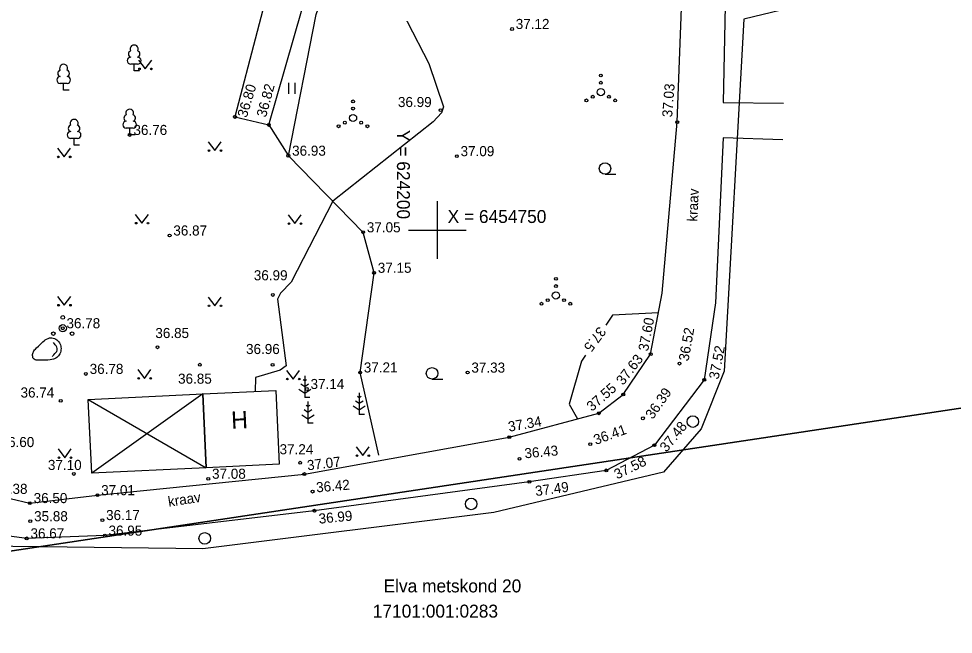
# Model space of a CAD drawing. Extents: x 624002 to 625180, y 6454071 to 6455743.
# Drawn here: x 624170.9 to 624235.8, y 6454721.9 to 6454764.7 of the extents above; entities that cross this region are included whole.
import ezdxf

# ---------------------------------------------------------------- set-up
doc = ezdxf.new("R2010")
doc.units = 0
for name, color, linetype in [('HALJASTUS', 7, 'Continuous'), ('HOONE', 7, 'Continuous'), ('HOONEDET', 7, 'Continuous'), ('HORISONTAAL-EH2000', 7, 'Continuous'), ('KORGUS-EH2000', 7, 'Continuous'), ('MOOTPIIR', 7, 'Continuous'), ('PIIR', 7, 'Continuous'), ('PUU', 7, 'Continuous'), ('RELJEEF', 7, 'Continuous'), ('TEE', 7, 'Continuous'), ('VEEKOGU', 7, 'Continuous'), ('VORK', 7, 'Continuous')]:
    doc.layers.add(name, color=color, linetype=linetype)

# ---------------------------------------------------------------- blocks, each defined once
blk = doc.blocks.new('VKORIS')
at = {"layer": 'VORK'}
for p, q in [((0, 400), (0, -400)), ((-400, 0), (400, 0))]:
    blk.add_line(p, q, dxfattribs=at)

msp = doc.modelspace()

# ---------------------------------------------------------------- linework, layer by layer
at = {"layer": 'HALJASTUS'}
for p, q in [((624179.257, 6454761.797), (624179.72, 6454761.19)), ((624179.72, 6454761.19), (624180.166, 6454761.797)), ((624189.662, 6454760.221), (624189.662, 6454759.459)), ((624190.118, 6454760.221), (624190.118, 6454759.459)), ((624188.3, 6454757.3), (624189.66, 6454755.16)), ((624184.087, 6454756.127), (624184.55, 6454755.52)), ((624184.55, 6454755.52), (624184.996, 6454756.127)), ((624173.617, 6454755.687), (624174.08, 6454755.08)), ((624174.08, 6454755.08), (624174.526, 6454755.687)), ((624211.65, 6454753.87), (624212.4, 6454753.87)), ((624179.027, 6454751.087), (624179.49, 6454750.48)), ((624179.49, 6454750.48), (624179.936, 6454751.087)), ((624189.647, 6454751.057), (624190.11, 6454750.45)), ((624190.11, 6454750.45), (624190.556, 6454751.057)), ((624173.637, 6454745.387), (624174.1, 6454744.78)), ((624174.1, 6454744.78), (624174.546, 6454745.387)), ((624184.087, 6454745.347), (624184.55, 6454744.74)), ((624184.55, 6454744.74), (624184.996, 6454745.347)), ((624179.207, 6454740.307), (624179.67, 6454739.7)), ((624179.67, 6454739.7), (624180.116, 6454740.307)), ((624189.527, 6454740.257), (624189.99, 6454739.65)), ((624189.99, 6454739.65), (624190.436, 6454740.257)), ((624199.64, 6454739.65), (624200.39, 6454739.65)), ((624173.667, 6454734.797), (624174.13, 6454734.19)), ((624174.13, 6454734.19), (624174.576, 6454734.797)), ((624194.357, 6454734.947), (624194.82, 6454734.34)), ((624194.82, 6454734.34), (624195.266, 6454734.947))]:
    msp.add_line(p, q, dxfattribs=at)
msp.add_lwpolyline([(624195.95, 6454734.37), (624194.64, 6454740.12), (624195.61, 6454747.03), (624194.85, 6454749.84), (624189.66, 6454755.16), (624191.59, 6454764.96), (624195.62, 6454776.44), (624198.95, 6454787.7), (624203.42, 6454790.29), (624209.84, 6454788.88), (624232.38, 6454779.25)], dxfattribs=at)
for centre, radius in [((624179.319, 6454761.19), 0.055), ((624180.148, 6454761.19), 0.055), ((624211.36, 6454760.73), 0.1), ((624211.36, 6454760.23), 0.1), ((624210.795, 6454759.255), 0.1), ((624211.36, 6454759.58), 0.25), ((624211.925, 6454759.255), 0.1), ((624194.15, 6454758.93), 0.1), ((624210.36, 6454759.005), 0.1), ((624212.36, 6454759.005), 0.1), ((624194.15, 6454758.43), 0.1), ((624193.585, 6454757.455), 0.1), ((624194.15, 6454757.78), 0.25), ((624194.715, 6454757.455), 0.1), ((624193.15, 6454757.205), 0.1), ((624195.15, 6454757.205), 0.1), ((624184.149, 6454755.52), 0.055), ((624184.978, 6454755.52), 0.055), ((624173.679, 6454755.08), 0.055), ((624174.508, 6454755.08), 0.055), ((624211.65, 6454754.27), 0.4), ((624179.089, 6454750.48), 0.055), ((624179.918, 6454750.48), 0.055), ((624189.709, 6454750.45), 0.055), ((624190.538, 6454750.45), 0.055), ((624208.24, 6454746.61), 0.1), ((624208.24, 6454745.46), 0.25), ((624208.24, 6454746.11), 0.1), ((624207.675, 6454745.135), 0.1), ((624208.805, 6454745.135), 0.1), ((624173.699, 6454744.78), 0.055), ((624174.528, 6454744.78), 0.055), ((624184.149, 6454744.74), 0.055), ((624184.978, 6454744.74), 0.055), ((624207.24, 6454744.885), 0.1), ((624209.24, 6454744.885), 0.1), ((624199.64, 6454740.05), 0.4), ((624179.269, 6454739.7), 0.055), ((624180.098, 6454739.7), 0.055), ((624189.589, 6454739.65), 0.055), ((624190.418, 6454739.65), 0.055), ((624217.75, 6454736.7), 0.4), ((624173.729, 6454734.19), 0.055), ((624174.558, 6454734.19), 0.055), ((624194.419, 6454734.34), 0.055), ((624195.248, 6454734.34), 0.055), ((624202.35, 6454730.98), 0.4), ((624183.85, 6454728.59), 0.4)]:
    msp.add_circle(centre, radius, dxfattribs=at)
at = {"layer": 'HOONE'}
for points in [[(624175.75, 6454738.23), (624183.71, 6454738.62), (624183.96, 6454733.5), (624176, 6454733.12)], [(624183.71, 6454738.62), (624188.78, 6454738.86), (624189.03, 6454733.75), (624183.96, 6454733.5)]]:
    msp.add_lwpolyline(points, close=True, dxfattribs=at)
at = {"layer": 'HOONEDET'}
for p, q in [((624183.71, 6454738.62), (624176, 6454733.12)), ((624175.75, 6454738.23), (624183.96, 6454733.5))]:
    msp.add_line(p, q, dxfattribs=at)
at = {"layer": 'HORISONTAAL-EH2000'}
for points in [[(624197.9, 6454764.49), (624199.41, 6454761.56), (624200.43, 6454758.55), (624200.3, 6454758.15), (624199.72, 6454757.51), (624192.75, 6454752), (624189.85, 6454746.38), (624189.11, 6454745.61), (624188.91, 6454745.2), (624189.5, 6454740.56), (624189.08, 6454740.28), (624187.38, 6454739.77), (624187.36, 6454738.79)], [(624197.9, 6454764.49), (624197.9, 6454764.51)], [(624215.36, 6454744.25), (624212.18, 6454744.08), (624211.71, 6454743.4)], [(624210.29, 6454741.31), (624210.01, 6454740.9), (624209.15, 6454737.92), (624209.75, 6454736.89)]]:
    msp.add_lwpolyline(points, dxfattribs=at)
at = {"layer": 'KORGUS-EH2000'}
for centre in [(624205.195, 6454763.959), (624200.233, 6454758.325), (624185.952, 6454757.854), (624188.303, 6454757.299), (624216.67, 6454757.49), (624178.642, 6454756.605), (624189.657, 6454755.164), (624201.361, 6454755.126), (624181.415, 6454749.619), (624194.852, 6454749.843), (624195.609, 6454747.027), (624188.578, 6454745.492), (624173.992, 6454743.182), (624180.572, 6454741.859), (624214.823, 6454741.379), (624183.514, 6454740.645), (624188.565, 6454740.641), (624216.828, 6454740.728), (624175.597, 6454740.009), (624194.644, 6454740.115), (624202.112, 6454740.105), (624218.543, 6454739.602), (624190.942, 6454738.964), (624212.919, 6454738.581), (624173.847, 6454738.137), (624211.224, 6454737.279), (624214.287, 6454736.926), (624205.003, 6454735.619), (624210.626, 6454735.132), (624215.077, 6454735.06), (624205.716, 6454734.112), (624190.477, 6454733.844), (624211.736, 6454733.308), (624174.757, 6454733.068), (624184.098, 6454732.727), (624190.775, 6454733.054), (624206.388, 6454732.519), (624176.4, 6454731.592), (624191.343, 6454731.84), (624171.706, 6454731.035), (624191.464, 6454730.511), (624171.736, 6454729.782), (624176.741, 6454729.856), (624176.909, 6454728.779), (624171.489, 6454728.587)]:
    msp.add_circle(centre, 0.1, dxfattribs=at)
at = {"layer": 'MOOTPIIR'}
msp.add_lwpolyline([(624219.92, 6454740.2), (624218.32, 6454736.19), (624215.72, 6454733.19), (624203.92, 6454730.38), (624183.73, 6454727.87), (624166.73, 6454728.07), (624167.03, 6454732.48), (624166.66, 6454740.76), (624162.03, 6454742.91), (624141.94, 6454742.91), (624141.47, 6454770.68), (624140.5, 6454786.95), (624134.8, 6454798.27), (624147.63, 6454816.1), (624238.53, 6454811.23), (624242.17, 6454813.62), (624262.97, 6454813.05), (624262.97, 6454796.76), (624235.78, 6454794.16), (624234.12, 6454784.86), (624228.4, 6454766.37), (624221.29, 6454764.64)], close=True, dxfattribs=at)
at = {"layer": 'PIIR'}
for points in [[(624041.64, 6454604.64), (624042.53, 6454612.09), (624043.55, 6454618.59), (624044.76, 6454628.52), (624045, 6454631.68), (624045.5, 6454638.44), (624044.25, 6454653.29), (624042.63, 6454664.79), (624041.67, 6454671.29), (624041.49, 6454675.7), (624041.36, 6454680.04), (624040.59, 6454684.58), (624039.26, 6454688.67), (624037.67, 6454693.27), (624036.71, 6454697.72), (624036.12, 6454703.63), (624036.26, 6454707.46), (624049.78, 6454709.58), (624057.01, 6454710.67), (624266.83, 6454742.21), (624449.34, 6454769.63), (624620.22, 6454796.48), (624592.53, 6454995.12), (624570.86, 6455158.93)], [(624100.27, 6454837.44), (624149.52, 6454814.26), (624261.87, 6454808.57), (624266.83, 6454742.21), (624057.01, 6454710.67)]]:
    msp.add_lwpolyline(points, dxfattribs=at)
at = {"layer": 'PUU'}
for p, q in [((624179.19, 6454761.525), (624178.71, 6454761.525)), ((624178.95, 6454761.05), (624178.95, 6454761.525)), ((624179.33, 6454761.05), (624178.95, 6454761.05)), ((624174.29, 6454760.185), (624173.81, 6454760.185)), ((624174.05, 6454759.71), (624174.05, 6454760.185)), ((624174.43, 6454759.71), (624174.05, 6454759.71)), ((624178.88, 6454757.075), (624178.4, 6454757.075)), ((624178.64, 6454756.6), (624178.64, 6454757.075)), ((624175.02, 6454756.365), (624174.54, 6454756.365)), ((624174.78, 6454755.89), (624174.78, 6454756.365)), ((624179.02, 6454756.6), (624178.64, 6454756.6)), ((624175.16, 6454755.89), (624174.78, 6454755.89)), ((624190.8, 6454739.87), (624190.8, 6454738.37)), ((624190.8, 6454739.12), (624190.533, 6454739.298)), ((624190.8, 6454739.52), (624190.676, 6454739.603)), ((624190.924, 6454739.603), (624190.8, 6454739.52)), ((624191.067, 6454739.298), (624190.8, 6454739.12)), ((624190.376, 6454738.959), (624190.8, 6454738.677)), ((624190.8, 6454738.677), (624191.224, 6454738.959)), ((624194.58, 6454738.7), (624194.58, 6454737.2)), ((624191.16, 6454738.37), (624190.8, 6454738.37)), ((624191.02, 6454738.09), (624191.02, 6454736.59)), ((624194.58, 6454737.95), (624194.313, 6454738.128)), ((624194.58, 6454738.35), (624194.456, 6454738.433)), ((624194.704, 6454738.433), (624194.58, 6454738.35)), ((624194.847, 6454738.128), (624194.58, 6454737.95)), ((624191.02, 6454737.34), (624190.753, 6454737.518)), ((624191.02, 6454737.74), (624190.896, 6454737.823)), ((624191.144, 6454737.823), (624191.02, 6454737.74)), ((624191.287, 6454737.518), (624191.02, 6454737.34)), ((624194.156, 6454737.789), (624194.58, 6454737.507)), ((624194.58, 6454737.507), (624195.004, 6454737.789)), ((624190.596, 6454737.179), (624191.02, 6454736.897)), ((624191.02, 6454736.897), (624191.444, 6454737.179)), ((624194.94, 6454737.2), (624194.58, 6454737.2)), ((624191.38, 6454736.59), (624191.02, 6454736.59))]:
    msp.add_line(p, q, dxfattribs=at)
for centre, radius in [((624173.99, 6454743.93), 0.125), ((624173.99, 6454743.18), 0.25), ((624173.34, 6454742.805), 0.125), ((624174.64, 6454742.805), 0.125)]:
    msp.add_circle(centre, radius, dxfattribs=at)
for centre, radius, start, end in [((624178.95, 6454762.57), 0.277, 332.5799, 207.4201), ((624178.713, 6454761.762), 0.238, 90.0016, 269.3953), ((624178.78, 6454762.223), 0.233, 109.02174, 253.14154), ((624179.12, 6454762.223), 0.233, 286.85082, 70.98591), ((624179.187, 6454761.762), 0.238, 270.6047, 89.9984), ((624174.05, 6454761.23), 0.277, 332.5799, 207.4201), ((624173.813, 6454760.422), 0.238, 90.0016, 269.3953), ((624173.88, 6454760.883), 0.233, 109.02174, 253.14154), ((624174.22, 6454760.883), 0.233, 286.85082, 70.98591), ((624174.287, 6454760.422), 0.238, 270.6047, 89.9984), ((624178.64, 6454758.12), 0.277, 332.5799, 207.4201), ((624174.78, 6454757.41), 0.277, 332.5799, 207.4201), ((624178.403, 6454757.312), 0.238, 90.0016, 269.3953), ((624178.47, 6454757.773), 0.233, 109.02174, 253.14154), ((624178.81, 6454757.773), 0.233, 286.85082, 70.98591), ((624178.877, 6454757.312), 0.238, 270.6047, 89.9984), ((624174.543, 6454756.602), 0.238, 90.0016, 269.3953), ((624174.61, 6454757.063), 0.233, 109.02174, 253.14154), ((624174.95, 6454757.063), 0.233, 286.85082, 70.98591), ((624175.017, 6454756.602), 0.238, 270.6047, 89.9984)]:
    msp.add_arc(centre, radius, start, end, dxfattribs=at)
at = {"layer": 'RELJEEF'}
for points in [[(624171.885, 6454741.355), (624171.904, 6454741.43), (624171.925, 6454741.495), (624171.948, 6454741.548), (624171.978, 6454741.606), (624172.029, 6454741.676), (624172.091, 6454741.739), (624172.177, 6454741.816), (624172.314, 6454741.941), (624172.404, 6454742.031), (624172.532, 6454742.163), (624172.604, 6454742.234), (624172.701, 6454742.318), (624172.777, 6454742.373), (624172.865, 6454742.427), (624172.974, 6454742.477), (624173.063, 6454742.504), (624173.159, 6454742.515), (624173.243, 6454742.512), (624173.329, 6454742.496), (624173.406, 6454742.471), (624173.506, 6454742.424), (624173.568, 6454742.385), (624173.65, 6454742.317), (624173.706, 6454742.257), (624173.764, 6454742.175), (624173.797, 6454742.112), (624173.829, 6454742.031), (624173.852, 6454741.948), (624173.864, 6454741.866), (624173.869, 6454741.782), (624173.866, 6454741.69), (624173.852, 6454741.595), (624173.827, 6454741.505), (624173.788, 6454741.411), (624173.746, 6454741.336), (624173.692, 6454741.264), (624173.633, 6454741.199), (624173.577, 6454741.151), (624173.504, 6454741.101), (624173.418, 6454741.058), (624173.344, 6454741.03), (624173.242, 6454741.005), (624173.106, 6454740.984), (624172.949, 6454740.97), (624172.651, 6454740.957), (624172.389, 6454740.956), (624172.232, 6454740.962), (624172.137, 6454740.975), (624172.064, 6454740.997), (624172.005, 6454741.029), (624171.958, 6454741.075), (624171.924, 6454741.131), (624171.902, 6454741.208), (624171.89, 6454741.283), (624171.885, 6454741.355)], [(624173.27, 6454741.225), (624173.313, 6454741.27), (624173.381, 6454741.343), (624173.449, 6454741.417), (624173.517, 6454741.49), (624173.573, 6454741.572), (624173.598, 6454741.669), (624173.598, 6454741.768), (624173.577, 6454741.866), (624173.535, 6454741.956), (624173.472, 6454742.034), (624173.406, 6454742.109), (624173.34, 6454742.184)]]:
    msp.add_lwpolyline(points, dxfattribs=at)
at = {"layer": 'TEE'}
msp.add_lwpolyline([(624183.4, 6454794.93), (624189.03, 6454793.75), (624191.16, 6454793.17), (624192.95, 6454792.03), (624193.98, 6454790.43), (624194.31, 6454788.59), (624193.73, 6454785.23), (624189.05, 6454769.74), (624185.95, 6454757.85), (624188.3, 6454757.3), (624191.77, 6454769.4), (624195.91, 6454784.38), (624197.43, 6454788.66), (624199.35, 6454790.45), (624202.21, 6454791.36), (624210.16, 6454789.8), (624218.9, 6454786.15), (624232.65, 6454780.12)], dxfattribs=at)
at = {"layer": 'VEEKOGU'}
for points in [[(624164.25, 6454733.18), (624168.94, 6454731.68), (624171.71, 6454731.04), (624176.4, 6454731.59), (624190.78, 6454733.05), (624205, 6454735.62), (624211.22, 6454737.28), (624212.92, 6454738.58), (624214.82, 6454741.38), (624215.62, 6454745.61), (624216.67, 6454757.49), (624217, 6454766.65), (624217.51, 6454776.78), (624218.08, 6454782.59), (624219.02, 6454783), (624219.76, 6454782.7), (624220.58, 6454781.15), (624220.03, 6454766.72), (624219.85, 6454758.85), (624224.04, 6454758.82)], [(624224.01, 6454756.26), (624219.85, 6454756.4), (624219.32, 6454744.95), (624218.54, 6454739.6), (624215.08, 6454735.06), (624211.74, 6454733.31), (624206.39, 6454732.52), (624191.46, 6454730.51), (624176.91, 6454728.78), (624171.49, 6454728.59), (624167.97, 6454729.04), (624163.05, 6454730.47)]]:
    msp.add_lwpolyline(points, dxfattribs=at)

# ---------------------------------------------------------------- block references
at = {"layer": 'VORK', "xscale": 0.005, "yscale": 0.005}
msp.add_blockref('VKORIS', (624200, 6454750), dxfattribs=at)

# ---------------------------------------------------------------- texts
at = {"layer": 'HOONE'}
msp.add_text('H', height=1.2, rotation=2.7102, dxfattribs=at).set_placement((624185.715, 6454736.194))
at = {"layer": 'HORISONTAAL-EH2000'}
msp.add_text('37.5', height=0.7, rotation=233.4835, dxfattribs=at).set_placement((624211.22, 6454743.35))
at = {"layer": 'KORGUS-EH2000'}
for s, p in [(' 37.12', (624205.19, 6454763.96)), (' 36.99', (624197.01, 6454758.54)), (' 36.76', (624178.64, 6454756.6)), (' 36.93', (624189.66, 6454755.16)), (' 37.09', (624201.36, 6454755.13)), (' 36.87', (624181.41, 6454749.62)), (' 37.05', (624194.85, 6454749.84)), (' 37.15', (624195.61, 6454747.03)), (' 36.99', (624187, 6454746.51)), (' 36.78', (624173.99, 6454743.18)), (' 36.85', (624180.16, 6454742.5)), (' 36.96', (624186.46, 6454741.39)), (' 36.78', (624175.6, 6454740.01)), (' 37.21', (624194.64, 6454740.11)), (' 37.33', (624202.11, 6454740.1)), (' 36.85', (624181.74, 6454739.33)), (' 37.14', (624190.94, 6454738.96)), (' 36.74', (624170.8, 6454738.37)), (' 36.60', (624169.41, 6454734.93)), (' 37.24', (624188.79, 6454734.43)), (' 37.10', (624172.7, 6454733.34)), (' 37.08', (624184.1, 6454732.73)), (' 36.38', (624168.94, 6454731.68)), (' 37.01', (624176.4, 6454731.59)), (' 36.50', (624171.71, 6454731.04)), (' 35.88', (624171.74, 6454729.78)), (' 36.17', (624176.74, 6454729.86)), (' 36.95', (624176.91, 6454728.78)), (' 36.67', (624171.49, 6454728.59))]:
    msp.add_text(s, height=0.7, dxfattribs=at).set_placement(p)
for s, rotation, p in [(' 36.80', 73.13032, (624186.69, 6454757.51)), (' 36.82', 74.91453, (624188.04, 6454757.53)), (' 37.03', 85.48716, (624216.29, 6454757.55)), (' 37.60', 79.20479, (624214.59, 6454741.29)), (' 36.52', 79.86864, (624217.4, 6454740.6)), (' 37.52', 79.04594, (624219.49, 6454739.34)), (' 37.63', 52.18743, (624212.75, 6454738.97)), (' 37.55', 41.23382, (624210.55, 6454737.2)), (' 36.39', 55.00207, (624214.82, 6454736.6)), (' 37.34', 9.91994, (624204.73, 6454735.95)), (' 37.48', 50.96025, (624215.76, 6454734.33)), (' 36.41', 19.73136, (624210.76, 6454734.99)), (' 36.43', 5.26239, (624205.83, 6454734.12)), (' 37.07', 6.71487, (624190.74, 6454733.28)), (' 37.58', 26.22454, (624212.26, 6454732.56)), (' 36.42', 4.84075, (624191.36, 6454731.76)), (' 37.49', 7.69503, (624206.59, 6454731.49)), (' 36.99', 5.51823, (624191.54, 6454729.58))]:
    msp.add_text(s, height=0.7, rotation=rotation, dxfattribs=at).set_placement(p)
at = {"layer": 'PIIR'}
for s, p in [('Elva metskond 20', (624196.27, 6454724.84)), ('17101:001:0283', (624195.52, 6454723.09))]:
    msp.add_text(s, height=0.9, dxfattribs=at).set_placement(p)
at = {"layer": 'VEEKOGU'}
for rotation, p in [(87.45425, (624218.063, 6454750.576)), (8.72485, (624181.356, 6454730.784))]:
    msp.add_text('kraav', height=0.7, rotation=rotation, dxfattribs=at).set_placement(p)
at = {"layer": 'VORK'}
msp.add_text('Y = 624200', height=0.9, rotation=270, dxfattribs=at).set_placement((624197.2, 6454756.95))
msp.add_text('X = 6454750', height=0.9, dxfattribs=at).set_placement((624200.72, 6454750.49))

doc.saveas('drawing.dxf')
